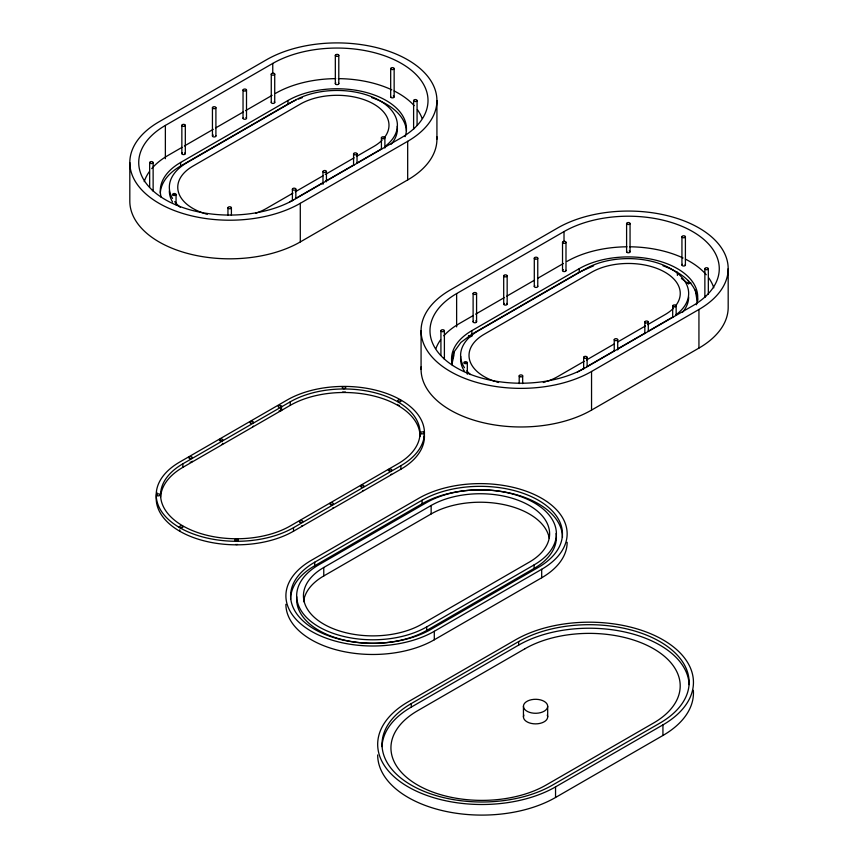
<?xml version="1.0" encoding="UTF-8"?>
<svg xmlns="http://www.w3.org/2000/svg" width="858" height="858" viewBox="0 0 858 858"><rect width="100%" height="100%" fill="white"/><g stroke="black" fill="none" stroke-linecap="round" stroke-linejoin="round"><path stroke-width="1.29" d="M451.844 361.207L453.903 352.134L460.843 342.481L471.868 334.18L579.257 272.179L593.629 265.808M451.844 364.489L453.903 355.416L453.903 352.134M165.369 125.429L272.758 63.428A90.948 52.51 0 0 1 401.372 63.428A90.948 52.51 0 0 1 401.372 137.688L293.983 199.689A90.948 52.51 0 0 1 165.369 199.689A90.948 52.51 0 0 1 165.369 125.429L165.369 158.709M182.068 147.329L168.211 155.33A86.926 50.193 0 0 0 151.727 168.608M184.373 145.999L213.245 129.333M215.551 127.992L243.264 112.001M245.57 110.661L272.136 95.335M161.207 197.351A69.391 40.069 0 0 1 180.609 162.484L287.998 100.493A69.391 40.069 0 0 1 369.787 93.49A69.391 40.069 0 0 1 405.115 136.647M160.317 193.05A69.391 40.069 0 0 1 180.609 166.023L287.998 104.022A69.391 40.069 0 0 1 296.042 100.043M173.102 195.216A1.727 0.997 0 0 0 175.997 194.766A1.727 0.997 0 0 0 173.884 193.543A1.727 0.997 0 0 0 173.102 195.216L174.324 194.509M292.943 193.147L266.388 208.483A51.92 29.976 0 0 1 255.641 213.245M295.259 191.817L322.973 175.815M325.279 174.485L354.15 157.818M356.456 156.478L373.777 146.482A51.92 29.976 0 0 0 382.024 140.272M289.661 201.92L293.125 199.914M295.442 198.584L323.144 182.582M325.461 181.252L354.322 164.586M356.638 163.256L379.729 149.914A60.339 34.835 0 0 0 382.121 148.455M300.289 203.325L407.679 141.323A99.86 57.658 0 0 0 407.679 59.792A99.86 57.658 0 0 0 266.452 59.792L159.062 121.782A99.86 57.658 0 0 0 159.062 203.325A99.86 57.658 0 0 0 300.289 203.325L300.289 241.935A99.86 57.658 0 0 1 191.463 254.429A99.86 57.658 0 0 1 129.815 201.158L129.815 162.559M300.289 241.935L407.679 179.933A99.86 57.658 0 0 0 436.829 136.658M456.628 293.586L564.017 231.585A90.948 52.51 0 0 1 692.631 231.585A90.948 52.51 0 0 1 692.631 305.845L585.242 367.846A90.948 52.51 0 0 1 456.628 367.846A90.948 52.51 0 0 1 456.628 293.586L456.628 326.866M182.861 463.813L290.251 401.823A76.03 43.897 0 0 1 397.78 401.823A76.03 43.897 0 0 1 397.78 463.899L290.39 525.9A76.03 43.897 0 0 1 182.861 525.9A76.03 43.897 0 0 1 182.861 463.813L182.861 467.353A76.03 43.897 0 0 0 160.628 497.125M182.861 467.353L290.251 405.351A76.03 43.897 0 0 1 373.112 395.838A76.03 43.897 0 0 1 420.045 436.39M473.326 315.487L459.47 323.487A86.926 50.193 0 0 0 443.843 335.789M475.632 314.157L504.504 297.49M506.81 296.149L534.523 280.158M537.987 278.153L563.395 263.492M452.477 365.508A69.391 40.069 0 0 1 471.868 330.641L579.257 268.651A69.391 40.069 0 0 1 661.046 261.647A69.391 40.069 0 0 1 696.374 304.805M464.36 363.374A1.727 0.997 0 0 0 467.256 362.923A1.727 0.997 0 0 0 465.143 361.701A1.727 0.997 0 0 0 464.36 363.374L465.583 362.666M293.5 527.691L400.89 465.69A80.427 46.439 0 0 0 400.89 400.021A80.427 46.439 0 0 0 287.14 400.021L179.762 462.022A80.427 46.439 0 0 0 179.762 527.691A80.427 46.439 0 0 0 293.5 527.691L293.5 531.22A80.427 46.439 0 0 1 201.062 540.036A80.427 46.439 0 0 1 156.885 492.331M584.212 361.304L557.646 376.641A51.92 29.976 0 0 1 546.9 381.402M586.518 359.974L614.231 343.972M617.696 341.977L645.409 325.976M647.715 324.635L665.036 314.639A51.92 29.976 0 0 0 673.283 308.43M293.5 531.22L400.89 469.219A80.427 46.439 0 0 0 424.002 431.542M577.455 372.072L584.384 368.071M586.7 366.741L614.414 350.74M617.878 348.745L645.591 332.743M647.897 331.413L670.988 318.071A60.339 34.835 0 0 0 673.391 316.613M591.548 371.482L698.938 309.481A99.86 57.658 0 0 0 698.938 227.949A99.86 57.658 0 0 0 557.711 227.949L450.321 289.94A99.86 57.658 0 0 0 450.321 371.482A99.86 57.658 0 0 0 591.548 371.482L591.548 410.092A99.86 57.658 0 0 1 480.727 422.093A99.86 57.658 0 0 1 421.171 366.816M314.682 562.237L422.072 500.235A82.229 47.48 0 0 1 538.363 500.235A82.229 47.48 0 0 1 538.363 567.374L430.973 629.375A82.229 47.48 0 0 1 314.682 629.375A82.229 47.48 0 0 1 314.682 562.237L314.682 565.765A82.229 47.48 0 0 0 290.605 599.345M314.682 565.765L422.072 503.775A82.229 47.48 0 0 1 511.69 493.479A82.229 47.48 0 0 1 562.451 537.344M591.548 410.092L698.938 348.091A99.86 57.658 0 0 0 728.185 307.314L728.185 268.715M323.766 567.481L431.145 505.48A69.391 40.069 0 0 1 529.289 505.48A69.391 40.069 0 0 1 529.289 562.14L421.9 624.141A69.391 40.069 0 0 1 323.766 624.141A69.391 40.069 0 0 1 323.766 567.481L323.766 575.954A69.391 40.069 0 0 0 303.582 601.673M323.766 575.954L431.145 513.953A69.391 40.069 0 0 1 503.603 504.568A69.391 40.069 0 0 1 549.281 538.363M426.694 626.908L534.084 564.907A76.169 43.973 0 0 0 534.084 502.713A76.169 43.973 0 0 0 426.351 502.713L318.972 564.714A76.169 43.973 0 0 0 318.972 626.908A76.169 43.973 0 0 0 426.694 626.908L426.694 630.437A76.169 43.973 0 0 1 341.656 639.467A76.169 43.973 0 0 1 296.782 596.793M426.694 630.437L534.084 568.436A76.169 43.973 0 0 0 556.102 533.515M434.298 631.295L541.688 569.294A86.926 50.193 0 0 0 541.688 498.316A86.926 50.193 0 0 0 418.747 498.316L311.357 560.317A86.926 50.193 0 0 0 311.357 631.295A86.926 50.193 0 0 0 434.298 631.295L434.298 639.778A86.926 50.193 0 0 1 339.564 650.654A86.926 50.193 0 0 1 285.896 604.289M434.298 639.778L541.688 577.777A86.926 50.193 0 0 0 567.149 542.288M411.261 703.581L518.64 641.58A99.86 57.658 0 0 1 659.877 641.58A99.86 57.658 0 0 1 659.877 723.122L552.488 785.113A99.86 57.658 0 0 1 411.261 785.113A99.86 57.658 0 0 1 411.261 703.581L411.261 707.11A99.86 57.658 0 0 0 382.035 746.632M411.261 707.11L518.64 645.109A99.86 57.658 0 0 1 626.479 632.378A99.86 57.658 0 0 1 689.103 684.63M555.544 786.883L662.934 724.881A104.193 60.157 0 0 0 662.934 639.811A104.193 60.157 0 0 0 515.583 639.811L408.194 701.812A104.193 60.157 0 0 0 408.194 786.883A104.193 60.157 0 0 0 555.544 786.883L555.544 797.479A104.193 60.157 0 0 1 441.999 810.52A104.193 60.157 0 0 1 377.681 754.943M555.544 797.479L662.934 735.478A104.193 60.157 0 0 0 693.35 690.336M681.402 278.475L688.416 283.751L690.947 282.915M663.02 265.808C678.721 271.428 696.374 282.11 697.715 300.504M468.489 335.499L470.742 336.808M697.125 301.19L695.355 290.143M708.333 268.715A1.727 0.997 0 0 1 705.737 269.584A1.727 0.997 0 0 1 705.737 267.846A1.727 0.997 0 0 1 708.333 268.715L708.333 294.401M704.868 268.715L704.868 296.975M698.938 309.481L698.938 348.091M688.416 280.48L688.416 283.751M685.403 236.754A1.727 0.997 0 0 1 682.807 237.623A1.727 0.997 0 0 1 682.807 235.896A1.727 0.997 0 0 1 685.403 236.754L685.403 265.025M681.938 236.754L681.938 265.025M677.391 272.179L677.391 275.461M676.147 305.92L676.147 314.918M672.683 305.92L672.683 317.481M662.934 724.881L662.934 735.478M648.294 321.997L648.294 330.995M644.83 321.997L644.83 333.558M630.051 223.52A1.727 0.997 0 0 1 627.455 224.388A1.727 0.997 0 0 1 627.455 222.662A1.727 0.997 0 0 1 630.051 223.52L630.051 251.78M626.597 223.52L626.597 251.78M617.706 339.661L617.706 349.935M614.242 339.661L614.242 351.222M587.119 357.325L587.119 366.312M583.655 357.325L583.655 368.886M579.257 268.651L579.257 272.179M565.99 242.321L565.99 270.581M564.017 231.585L564.017 240.905M562.526 242.321L562.526 270.581M547.683 706.284A12.119 6.993 0 0 1 529.504 712.344A12.119 6.993 0 0 1 529.504 700.225A12.119 6.993 0 0 1 547.683 706.284L547.683 716.88M541.688 569.294L541.688 577.777M537.762 258.183L537.762 286.443M534.298 258.183L534.298 286.443M534.084 564.907L534.084 568.436M523.444 706.284L523.444 716.88M522.672 375.901L522.672 383.612M519.208 375.901L519.208 383.612M518.64 641.58L518.64 645.109M507.164 275.847L507.164 304.107M503.7 275.847L503.7 304.107M476.576 293.5L476.576 321.771M473.112 293.5L473.112 321.771M471.868 330.641L471.868 336.368M467.32 362.666L467.32 374.227M444.39 330.716A1.727 0.997 0 0 1 441.795 331.574A1.727 0.997 0 0 1 441.795 329.847A1.727 0.997 0 0 1 444.39 330.716L444.39 358.976M440.926 330.716L440.926 355.126M436.926 100.558L436.926 139.157M431.145 505.48L431.145 513.953M422.072 500.235L422.072 503.775M421.074 330.716L421.074 369.315M417.074 100.558A1.727 0.997 0 0 1 414.468 101.426A1.727 0.997 0 0 1 414.468 99.689A1.727 0.997 0 0 1 417.074 100.558L417.074 124.968M413.61 100.558L413.61 128.818M407.679 141.323L407.679 179.933M400.89 465.69L400.89 469.219M394.144 68.597A1.727 0.997 0 0 1 391.548 69.466A1.727 0.997 0 0 1 391.548 67.739A1.727 0.997 0 0 1 394.144 68.597L394.144 96.868M390.68 68.597L390.68 96.868M384.888 137.763L384.888 148.037M381.424 137.763L381.424 149.324M357.035 153.839L357.035 162.838M353.571 153.839L353.571 165.401M338.792 55.362L338.792 83.623M335.328 55.362L335.328 83.623M326.437 171.503L326.437 181.778M322.983 171.503L322.983 184.352M295.849 189.168A1.727 0.997 0 0 1 293.254 190.026A1.727 0.997 0 0 1 293.254 188.299A1.727 0.997 0 0 1 295.849 189.168L295.849 198.155M292.396 189.168L292.396 200.729M290.251 401.823L290.251 405.351M287.998 100.493L287.998 104.022M281.521 406.864L281.521 410.392M280.63 407.378L280.63 410.907M274.721 74.163A1.727 0.997 0 0 1 272.125 75.032A1.727 0.997 0 0 1 272.125 73.295A1.727 0.997 0 0 1 274.721 74.163L274.721 102.424M272.758 63.428L272.758 72.748M271.267 74.163L271.267 102.424M246.503 90.026L246.503 118.286M243.039 90.026L243.039 118.286M231.403 207.743A1.727 0.997 0 0 1 228.807 208.612A1.727 0.997 0 0 1 228.807 206.885A1.727 0.997 0 0 1 231.403 207.743L231.403 215.455M227.949 207.743L227.949 215.455M215.905 107.69L215.905 135.95M212.441 107.69L212.441 135.95M185.317 125.343L185.317 153.614M181.853 125.343L181.853 153.614M180.609 162.484L180.609 166.023M176.062 194.509L176.062 204.783M153.132 162.559L153.132 190.819M149.667 162.559L149.667 186.958M506.66 303.4A1.727 0.997 0 0 1 506.66 304.815A1.727 0.997 0 0 1 504.214 304.815A1.727 0.997 0 0 1 504.214 303.4M537.526 285.939A1.727 0.997 0 0 1 537.022 287.258A1.727 0.997 0 0 1 534.706 287.087A1.727 0.997 0 0 1 534.802 285.735M565.926 270.324A1.727 0.997 0 0 1 564.843 271.525A1.727 0.997 0 0 1 562.687 271.01A1.727 0.997 0 0 1 563.395 269.723M629.193 250.922A1.727 0.997 0 0 1 629.826 252.284A1.727 0.997 0 0 1 627.455 252.649A1.727 0.997 0 0 1 626.823 251.287M685.167 264.521A1.727 0.997 0 0 1 684.663 265.841A1.727 0.997 0 0 1 682.346 265.658A1.727 0.997 0 0 1 682.453 264.318M704.922 297.233A1.727 0.997 0 0 1 705.737 296.107M443.886 358.269A1.727 0.997 0 0 1 444.38 359.116M475.707 320.903A1.727 0.997 0 0 1 476.351 322.265A1.727 0.997 0 0 1 473.981 322.629A1.727 0.997 0 0 1 473.348 321.267M215.851 135.693A1.727 0.997 0 0 1 214.768 136.894A1.727 0.997 0 0 1 212.602 136.368A1.727 0.997 0 0 1 213.31 135.081M245.989 117.578A1.727 0.997 0 0 1 246.096 118.93A1.727 0.997 0 0 1 243.779 119.101A1.727 0.997 0 0 1 243.275 117.782M274.217 101.716A1.727 0.997 0 0 1 274.324 103.067A1.727 0.997 0 0 1 272.007 103.25A1.727 0.997 0 0 1 271.493 101.93M338.567 83.129A1.727 0.997 0 0 1 338.052 84.449A1.727 0.997 0 0 1 335.735 84.266A1.727 0.997 0 0 1 335.843 82.915M393.275 95.999A1.727 0.997 0 0 1 393.983 97.286A1.727 0.997 0 0 1 391.816 97.801A1.727 0.997 0 0 1 390.744 96.6M413.663 129.075A1.727 0.997 0 0 1 414.114 128.11M152.263 189.95A1.727 0.997 0 0 1 153.11 190.959M184.813 152.906A1.727 0.997 0 0 1 184.813 154.311A1.727 0.997 0 0 1 182.368 154.311A1.727 0.997 0 0 1 182.368 152.906M275.6 93.329A86.926 50.193 0 0 1 335.735 78.636M338.384 78.636A86.926 50.193 0 0 1 391.774 89.822M394.112 90.948A86.926 50.193 0 0 1 414.157 105.631M417.374 109.609A86.926 50.193 0 0 1 422.082 118.372M144.208 181.66A86.926 50.193 0 0 1 149.367 171.611M298.53 99.035A69.391 40.069 0 0 1 302.37 97.651M371.761 97.651A69.391 40.069 0 0 1 406.424 131.049M383.837 138.299A51.92 29.976 0 0 0 367.117 100.836A51.92 29.976 0 0 0 300.354 104.086L192.964 166.087A51.92 29.976 0 0 0 203.711 213.245M207.314 214.339A51.92 29.976 0 0 1 204.89 213.621M385.467 146.085A60.339 34.835 0 0 0 376.512 98.927A60.339 34.835 0 0 0 294.401 100.654L187.012 162.655A60.339 34.835 0 0 0 172.533 198.477M180.244 207.261A60.339 34.835 0 0 1 174.721 201.662M172.533 202.005A60.339 34.835 0 0 1 169.337 190.819M397.233 126.223A60.339 34.835 0 0 1 391.173 144.23M675.096 306.456A51.92 29.976 0 0 0 658.376 268.994A51.92 29.976 0 0 0 591.612 272.243L484.223 334.245A51.92 29.976 0 0 0 494.98 381.402M545.72 381.778A51.92 29.976 0 0 1 543.296 382.496M498.573 382.496A51.92 29.976 0 0 1 496.149 381.778M675.654 315.047A60.339 34.835 0 0 0 668.436 267.417A60.339 34.835 0 0 0 585.66 268.811L478.271 330.813A60.339 34.835 0 0 0 464.457 367.707M470.516 374.581A60.339 34.835 0 0 1 466.827 370.86M464.457 371.235A60.339 34.835 0 0 1 460.767 356.381M688.663 296.975A60.339 34.835 0 0 1 682.432 312.387M566.859 261.486A86.926 50.193 0 0 1 626.994 246.793M629.654 246.793A86.926 50.193 0 0 1 683.043 257.979M685.37 259.105A86.926 50.193 0 0 1 706.273 274.764M708.633 277.767A86.926 50.193 0 0 1 713.792 287.816M435.918 348.53A86.926 50.193 0 0 1 440.626 339.768M281.617 409.738A1.727 0.997 0 0 1 281.617 410.253L280.394 410.961A1.727 0.997 0 0 1 279.086 410.864M345.238 391.902A1.727 0.997 0 0 1 342.792 391.902M399.367 405.437A1.727 0.997 0 0 1 398.916 405.405M398.498 405.298A1.727 0.997 0 0 1 397.629 404.44M180.588 528.056A76.03 43.897 0 0 1 178.4 526.608M192.267 461.186A1.727 0.997 0 0 1 191.763 461.894M191.409 462.044A1.727 0.997 0 0 1 190.09 462.151M222.801 443.264A1.727 0.997 0 0 1 221.997 444.39M253.389 426.115A1.727 0.997 0 0 1 252.584 426.726M302.574 525.504A1.727 0.997 0 0 1 301.523 525.965M333.333 507.593A1.727 0.997 0 0 1 332.529 508.204M363.481 490.379A1.727 0.997 0 0 1 362.709 490.637M391.602 474.099A1.727 0.997 0 0 1 390.969 474.463M180.416 531.209A1.727 0.997 0 0 1 179.783 529.847M237.494 544.444A1.727 0.997 0 0 1 235.768 544.444M424.024 436.39A1.727 0.997 0 0 1 423.509 437.097M547.265 715.068A12.119 6.993 0 0 1 535.564 723.873A12.119 6.993 0 0 1 523.863 715.068M281.617 406.724L280.394 407.432A1.727 0.997 0 0 1 278.228 406.553A1.727 0.997 0 0 1 280.094 405.469A1.727 0.997 0 0 1 281.617 406.724M524.946 648.755L417.567 710.756A90.948 52.51 0 0 0 417.567 785.006A90.948 52.51 0 0 0 546.181 785.006L653.571 723.004A90.948 52.51 0 0 0 653.571 648.755A90.948 52.51 0 0 0 524.946 648.755M504.214 276.555A1.727 0.997 0 0 0 507.11 276.104A1.727 0.997 0 0 0 504.987 274.882A1.727 0.997 0 0 0 504.214 276.555M534.802 258.891A1.727 0.997 0 0 0 537.698 258.44A1.727 0.997 0 0 0 535.585 257.218A1.727 0.997 0 0 0 534.802 258.891M473.627 294.208A1.727 0.997 0 0 0 476.522 293.768A1.727 0.997 0 0 0 474.399 292.535A1.727 0.997 0 0 0 473.627 294.208M519.712 376.608A1.727 0.997 0 0 0 522.608 376.158A1.727 0.997 0 0 0 520.484 374.935A1.727 0.997 0 0 0 519.712 376.608M584.159 358.033A1.727 0.997 0 0 0 587.054 357.582A1.727 0.997 0 0 0 584.931 356.36A1.727 0.997 0 0 0 584.159 358.033M614.746 340.369A1.727 0.997 0 0 0 617.642 339.918A1.727 0.997 0 0 0 615.518 338.696A1.727 0.997 0 0 0 614.746 340.369M645.345 322.705A1.727 0.997 0 0 0 648.24 322.254A1.727 0.997 0 0 0 646.117 321.031A1.727 0.997 0 0 0 645.345 322.705M673.187 306.628A1.727 0.997 0 0 0 676.083 306.177A1.727 0.997 0 0 0 673.97 304.955A1.727 0.997 0 0 0 673.187 306.628M563.03 243.029A1.727 0.997 0 0 0 565.926 242.578A1.727 0.997 0 0 0 563.803 241.355A1.727 0.997 0 0 0 563.03 243.029M212.956 108.398A1.727 0.997 0 0 0 215.851 107.947A1.727 0.997 0 0 0 213.728 106.724A1.727 0.997 0 0 0 212.956 108.398M243.543 90.733A1.727 0.997 0 0 0 246.439 90.283A1.727 0.997 0 0 0 244.326 89.06A1.727 0.997 0 0 0 243.543 90.733M182.368 126.051A1.727 0.997 0 0 0 185.264 125.611A1.727 0.997 0 0 0 183.14 124.378A1.727 0.997 0 0 0 182.368 126.051M150.182 163.267A1.727 0.997 0 0 0 153.078 162.816A1.727 0.997 0 0 0 150.954 161.594A1.727 0.997 0 0 0 150.182 163.267M323.487 172.211A1.727 0.997 0 0 0 326.383 171.761A1.727 0.997 0 0 0 324.26 170.538A1.727 0.997 0 0 0 323.487 172.211M354.086 154.547A1.727 0.997 0 0 0 356.982 154.097A1.727 0.997 0 0 0 354.858 152.874A1.727 0.997 0 0 0 354.086 154.547M381.928 138.47A1.727 0.997 0 0 0 384.824 138.02A1.727 0.997 0 0 0 382.7 136.797A1.727 0.997 0 0 0 381.928 138.47M335.843 56.07A1.727 0.997 0 0 0 338.738 55.62A1.727 0.997 0 0 0 336.615 54.397A1.727 0.997 0 0 0 335.843 56.07M189.672 458.515A1.727 0.997 0 0 0 192.267 457.646A1.727 0.997 0 0 0 189.672 456.788A1.727 0.997 0 0 0 189.672 458.515M220.259 440.851A1.727 0.997 0 0 0 222.855 439.993A1.727 0.997 0 0 0 220.259 439.124A1.727 0.997 0 0 0 220.259 440.851M250.858 423.187A1.727 0.997 0 0 0 253.453 422.329A1.727 0.997 0 0 0 250.858 421.46A1.727 0.997 0 0 0 250.858 423.187M300.214 522.329A1.727 0.997 0 0 0 302.81 521.471A1.727 0.997 0 0 0 300.214 520.602A1.727 0.997 0 0 0 300.214 522.329M330.802 504.676A1.727 0.997 0 0 0 333.397 503.807A1.727 0.997 0 0 0 330.802 502.938A1.727 0.997 0 0 0 330.802 504.676M361.39 487.012A1.727 0.997 0 0 0 363.985 486.143A1.727 0.997 0 0 0 361.39 485.274A1.727 0.997 0 0 0 361.39 487.012M389.242 470.935A1.727 0.997 0 0 0 391.838 470.066A1.727 0.997 0 0 0 389.242 469.197A1.727 0.997 0 0 0 389.242 470.935M157.282 495.645A1.727 0.997 0 0 0 160.071 495.002A1.727 0.997 0 0 0 157.711 493.929A1.727 0.997 0 0 0 157.282 495.645M180.416 527.681A1.727 0.997 0 0 0 183.011 526.812A1.727 0.997 0 0 0 180.416 525.943A1.727 0.997 0 0 0 180.416 527.681M235.768 540.915A1.727 0.997 0 0 0 238.363 540.047A1.727 0.997 0 0 0 235.768 539.178A1.727 0.997 0 0 0 235.768 540.915M398.498 401.769A1.727 0.997 0 0 0 401.094 400.901A1.727 0.997 0 0 0 398.498 400.032A1.727 0.997 0 0 0 398.498 401.769M421.428 433.719A1.727 0.997 0 0 0 424.024 432.861A1.727 0.997 0 0 0 421.428 431.992A1.727 0.997 0 0 0 421.428 433.719M343.146 388.535A1.727 0.997 0 0 0 345.742 387.666A1.727 0.997 0 0 0 343.146 386.797A1.727 0.997 0 0 0 343.146 388.535"/></g></svg>
